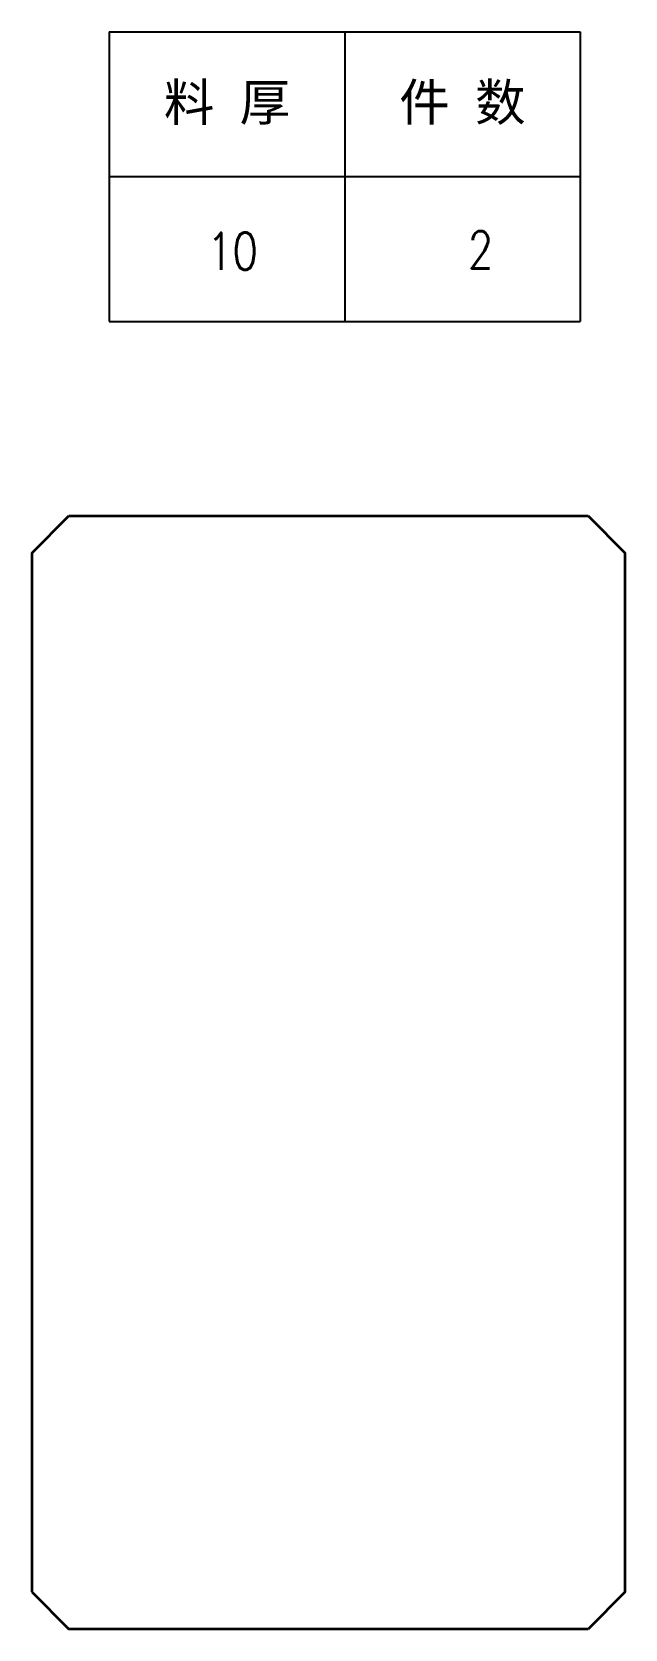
# Model space of a CAD drawing. Header units: millimetres. Extents: x -162325 to -83245, y 277409 to 326486.
# Drawn here: x -158773.2 to -158613.2, y 302706.2 to 303136.7 of the extents above; entities that cross this region are included whole.
import ezdxf
from ezdxf.enums import TextEntityAlignment as Align

# ---------------------------------------------------------------- set-up
doc = ezdxf.new("R2010")
doc.units = ezdxf.units.MM
doc.styles.add('DIM', font='romans.shx', dxfattribs={"width": 0.8, "bigfont": 'bigfont.shx'})
doc.styles.get("Standard").update_dxf_attribs({"font": 'txt', "bigfont": 'gbcbig.shx'})

# ---------------------------------------------------------------- blocks, each defined once
blk = doc.blocks.new('*T608')
at = {"color": 0, "linetype": 'ByBlock', "lineweight": -2, "transparency": 16777216}
for p, q in [((0, 0), (127, 0)), ((0, 0), (0, -78)), ((63.5, 0), (63.5, -78)), ((127, 0), (127, -78)), ((0, -39), (127, -39)), ((0, -78), (127, -78))]:
    blk.add_line(p, q, dxfattribs=at)
at = {"color": 0, "transparency": 16777216, "char_height": 10, "width": 60.5, "attachment_point": 5}
for s, insert in [('{\\fSimSun|b0|i0|c134|p2;料 厚}', (31.75, -19.5)), ('{\\fSimSun|b0|i0|c134|p2;件 数}', (95.25, -19.5))]:
    blk.add_mtext(s, dxfattribs=dict(at, insert=insert))
blk = doc.blocks.new('拆图参数')
blk.add_blockref('*T608', (-63.5, 78))
at = {"style": 'DIM', "width": 0.8}
blk.add_attdef('6', text='', height=10, dxfattribs=at).set_placement((-37.13, 18.91), align=Align.MIDDLE_LEFT)
blk.add_attdef('1', text='', height=10, dxfattribs=at).set_placement((36.65, 19.27), align=Align.MIDDLE_CENTER)

msp = doc.modelspace()

# ---------------------------------------------------------------- linework, layer by layer
at = {"color": 7, "lineweight": 35}
for p, q in [((-158773.229, 302996.232), (-158763.229, 303006.232)), ((-158763.229, 303006.232), (-158623.229, 303006.232)), ((-158623.229, 303006.232), (-158613.229, 302996.232)), ((-158773.229, 302996.232), (-158773.229, 302716.232)), ((-158613.229, 302716.232), (-158613.229, 302996.232)), ((-158773.229, 302716.232), (-158763.229, 302706.232)), ((-158613.229, 302716.232), (-158623.229, 302706.232)), ((-158623.229, 302706.232), (-158763.229, 302706.232))]:
    msp.add_line(p, q, dxfattribs=at)

# ---------------------------------------------------------------- block references
msp.add_blockref('拆图参数', (-158688.86, 303058.693)).add_auto_attribs({'1': '2', '6': '10'})

doc.saveas('drawing.dxf')
